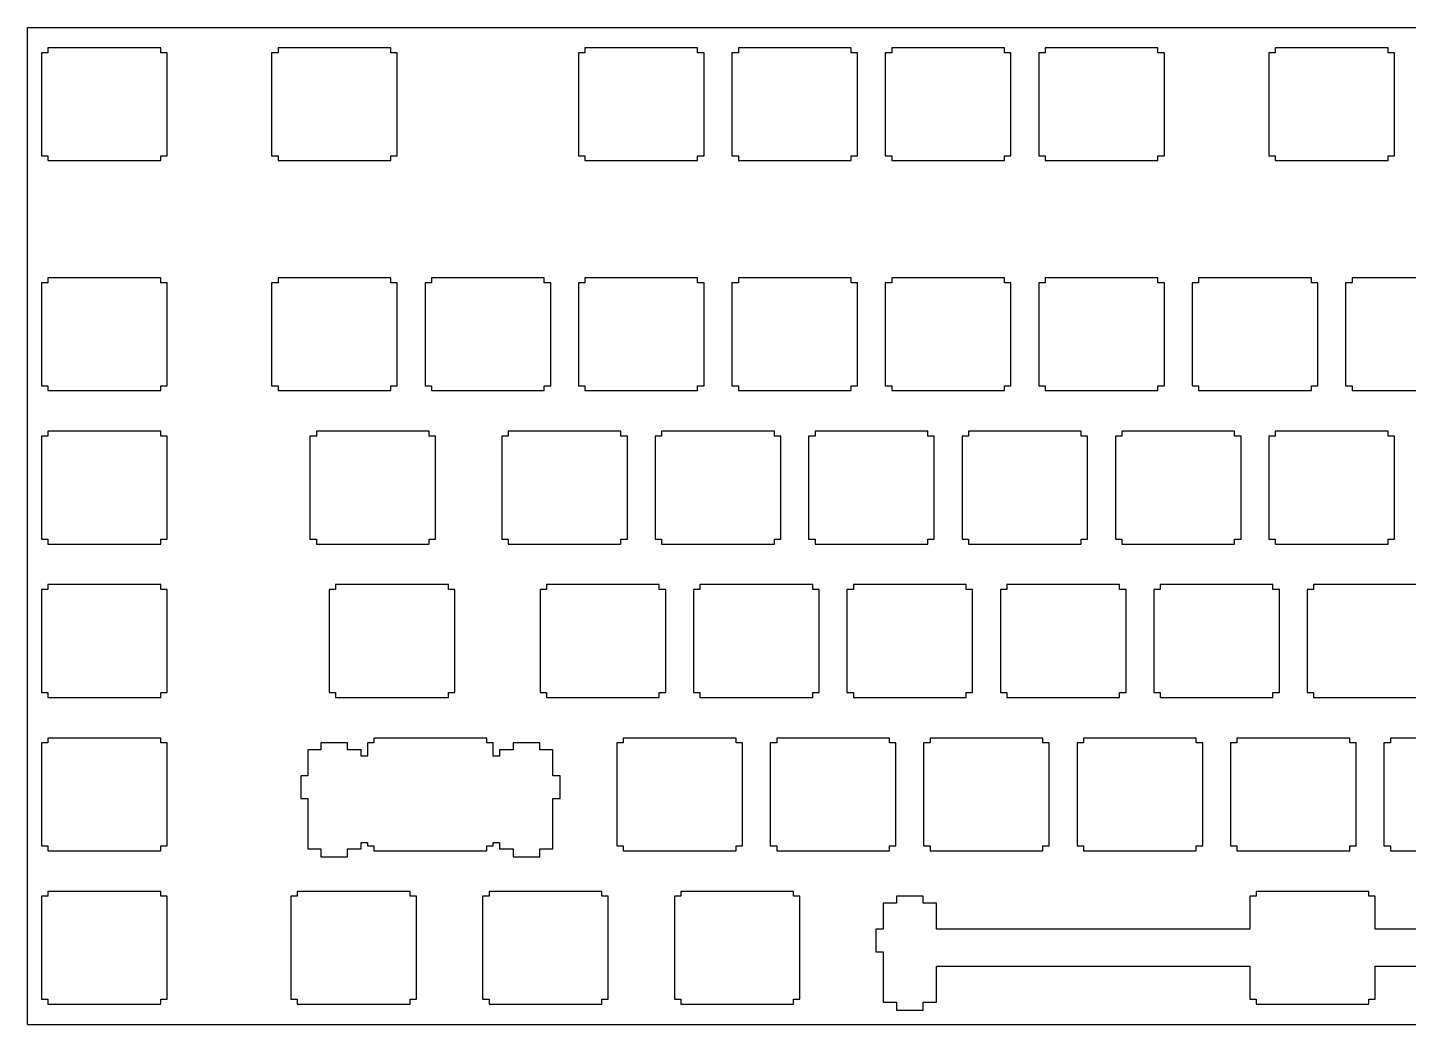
# Model space of a CAD drawing. Extents: x -171 to 171, y -62 to 62.
# Drawn here: x -171.4 to 0, y -61.9 to 61.9 of the extents above; entities that cross this region are included whole.
import ezdxf

# ---------------------------------------------------------------- set-up
doc = ezdxf.new("R2010")
doc.units = 0
doc.layers.get('0').update_dxf_attribs({"linetype": 'continuous'})

# ---------------------------------------------------------------- blocks, each defined once
blk = doc.blocks.new('SHAPE')
at = {"color": 0}
for p, q in [((-171.45, -61.9125), (-171.45, 61.9125)), ((-171.45, 61.9125), (171.45, 61.9125)), ((-168.925, 58.7875), (-169.725, 58.7875)), ((-169.725, 58.7875), (-169.725, 45.9875)), ((-168.925, 59.3875), (-168.925, 58.7875)), ((-154.925, 59.3875), (-168.925, 59.3875)), ((-154.925, 58.7875), (-154.925, 59.3875)), ((-154.125, 58.7875), (-154.925, 58.7875)), ((-154.125, 45.9875), (-154.125, 58.7875)), ((-141.15, 58.7875), (-141.15, 45.9875)), ((-140.35, 58.7875), (-141.15, 58.7875)), ((-140.35, 59.3875), (-140.35, 58.7875)), ((-126.35, 59.3875), (-140.35, 59.3875)), ((-126.35, 58.7875), (-126.35, 59.3875)), ((-125.55, 58.7875), (-126.35, 58.7875)), ((-125.55, 45.9875), (-125.55, 58.7875)), ((-103.05, 58.7875), (-103.05, 45.9875)), ((-102.25, 58.7875), (-103.05, 58.7875)), ((-102.25, 59.3875), (-102.25, 58.7875)), ((-88.25, 59.3875), (-102.25, 59.3875)), ((-88.25, 58.7875), (-88.25, 59.3875)), ((-87.45, 58.7875), (-88.25, 58.7875)), ((-87.45, 45.9875), (-87.45, 58.7875)), ((-84, 58.7875), (-84, 45.9875)), ((-83.2, 58.7875), (-84, 58.7875)), ((-69.2, 59.3875), (-83.2, 59.3875)), ((-83.2, 59.3875), (-83.2, 58.7875)), ((-69.2, 58.7875), (-69.2, 59.3875)), ((-68.4, 58.7875), (-69.2, 58.7875)), ((-68.4, 45.9875), (-68.4, 58.7875)), ((-64.95, 58.7875), (-64.95, 45.9875)), ((-64.15, 58.7875), (-64.95, 58.7875)), ((-50.15, 59.3875), (-64.15, 59.3875)), ((-64.15, 59.3875), (-64.15, 58.7875)), ((-50.15, 58.7875), (-50.15, 59.3875)), ((-49.35, 58.7875), (-50.15, 58.7875)), ((-49.35, 45.9875), (-49.35, 58.7875)), ((-45.1, 58.7875), (-45.9, 58.7875)), ((-45.9, 58.7875), (-45.9, 45.9875)), ((-31.1, 59.3875), (-45.1, 59.3875)), ((-45.1, 59.3875), (-45.1, 58.7875)), ((-31.1, 58.7875), (-31.1, 59.3875)), ((-30.3, 58.7875), (-31.1, 58.7875)), ((-30.3, 45.9875), (-30.3, 58.7875)), ((-17.325, 58.7875), (-17.325, 45.9875)), ((-16.525, 58.7875), (-17.325, 58.7875)), ((-16.525, 59.3875), (-16.525, 58.7875)), ((-2.525, 59.3875), (-16.525, 59.3875)), ((-2.525, 58.7875), (-2.525, 59.3875)), ((-1.725, 58.7875), (-2.525, 58.7875)), ((-1.725, 45.9875), (-1.725, 58.7875)), ((-169.725, 45.9875), (-168.925, 45.9875)), ((-168.925, 45.9875), (-168.925, 45.3875)), ((-168.925, 45.3875), (-154.925, 45.3875)), ((-154.925, 45.3875), (-154.925, 45.9875)), ((-154.925, 45.9875), (-154.125, 45.9875)), ((-141.15, 45.9875), (-140.35, 45.9875)), ((-140.35, 45.9875), (-140.35, 45.3875)), ((-140.35, 45.3875), (-126.35, 45.3875)), ((-126.35, 45.3875), (-126.35, 45.9875)), ((-126.35, 45.9875), (-125.55, 45.9875)), ((-103.05, 45.9875), (-102.25, 45.9875)), ((-102.25, 45.9875), (-102.25, 45.3875)), ((-102.25, 45.3875), (-88.25, 45.3875)), ((-88.25, 45.3875), (-88.25, 45.9875)), ((-88.25, 45.9875), (-87.45, 45.9875)), ((-84, 45.9875), (-83.2, 45.9875)), ((-83.2, 45.9875), (-83.2, 45.3875)), ((-83.2, 45.3875), (-69.2, 45.3875)), ((-69.2, 45.9875), (-68.4, 45.9875)), ((-69.2, 45.3875), (-69.2, 45.9875)), ((-64.95, 45.9875), (-64.15, 45.9875)), ((-64.15, 45.9875), (-64.15, 45.3875)), ((-64.15, 45.3875), (-50.15, 45.3875)), ((-50.15, 45.3875), (-50.15, 45.9875)), ((-50.15, 45.9875), (-49.35, 45.9875)), ((-45.9, 45.9875), (-45.1, 45.9875)), ((-45.1, 45.9875), (-45.1, 45.3875)), ((-45.1, 45.3875), (-31.1, 45.3875)), ((-31.1, 45.9875), (-30.3, 45.9875)), ((-31.1, 45.3875), (-31.1, 45.9875)), ((-17.325, 45.9875), (-16.525, 45.9875)), ((-16.525, 45.9875), (-16.525, 45.3875)), ((-16.525, 45.3875), (-2.525, 45.3875)), ((-2.525, 45.3875), (-2.525, 45.9875)), ((-2.525, 45.9875), (-1.725, 45.9875)), ((-169.725, 30.2125), (-169.725, 17.4125)), ((-168.925, 30.2125), (-169.725, 30.2125)), ((-168.925, 30.8125), (-168.925, 30.2125)), ((-154.925, 30.8125), (-168.925, 30.8125)), ((-154.925, 30.2125), (-154.925, 30.8125)), ((-154.125, 30.2125), (-154.925, 30.2125)), ((-154.125, 17.4125), (-154.125, 30.2125)), ((-141.15, 30.2125), (-141.15, 17.4125)), ((-140.35, 30.2125), (-141.15, 30.2125)), ((-140.35, 30.8125), (-140.35, 30.2125)), ((-126.35, 30.8125), (-140.35, 30.8125)), ((-126.35, 30.2125), (-126.35, 30.8125)), ((-125.55, 30.2125), (-126.35, 30.2125)), ((-125.55, 17.4125), (-125.55, 30.2125)), ((-121.3, 30.2125), (-122.1, 30.2125)), ((-122.1, 30.2125), (-122.1, 17.4125)), ((-107.3, 30.8125), (-121.3, 30.8125)), ((-121.3, 30.8125), (-121.3, 30.2125)), ((-107.3, 30.2125), (-107.3, 30.8125)), ((-106.5, 30.2125), (-107.3, 30.2125)), ((-106.5, 17.4125), (-106.5, 30.2125)), ((-102.25, 30.2125), (-103.05, 30.2125)), ((-103.05, 30.2125), (-103.05, 17.4125)), ((-88.25, 30.8125), (-102.25, 30.8125)), ((-102.25, 30.8125), (-102.25, 30.2125)), ((-88.25, 30.2125), (-88.25, 30.8125)), ((-87.45, 30.2125), (-88.25, 30.2125)), ((-87.45, 17.4125), (-87.45, 30.2125)), ((-84, 30.2125), (-84, 17.4125)), ((-83.2, 30.2125), (-84, 30.2125)), ((-83.2, 30.8125), (-83.2, 30.2125)), ((-69.2, 30.8125), (-83.2, 30.8125)), ((-69.2, 30.2125), (-69.2, 30.8125)), ((-68.4, 30.2125), (-69.2, 30.2125)), ((-68.4, 17.4125), (-68.4, 30.2125)), ((-64.95, 30.2125), (-64.95, 17.4125)), ((-64.15, 30.2125), (-64.95, 30.2125)), ((-50.15, 30.8125), (-64.15, 30.8125)), ((-64.15, 30.8125), (-64.15, 30.2125)), ((-50.15, 30.2125), (-50.15, 30.8125)), ((-49.35, 30.2125), (-50.15, 30.2125)), ((-49.35, 17.4125), (-49.35, 30.2125)), ((-45.1, 30.2125), (-45.9, 30.2125)), ((-45.9, 30.2125), (-45.9, 17.4125)), ((-45.1, 30.8125), (-45.1, 30.2125)), ((-31.1, 30.8125), (-45.1, 30.8125)), ((-31.1, 30.2125), (-31.1, 30.8125)), ((-30.3, 30.2125), (-31.1, 30.2125)), ((-30.3, 17.4125), (-30.3, 30.2125)), ((-26.85, 30.2125), (-26.85, 17.4125)), ((-26.05, 30.2125), (-26.85, 30.2125)), ((-26.05, 30.8125), (-26.05, 30.2125)), ((-12.05, 30.8125), (-26.05, 30.8125)), ((-12.05, 30.2125), (-12.05, 30.8125)), ((-11.25, 30.2125), (-12.05, 30.2125)), ((-11.25, 17.4125), (-11.25, 30.2125)), ((-7.8, 30.2125), (-7.8, 17.4125)), ((-7, 30.2125), (-7.8, 30.2125)), ((-7, 30.8125), (-7, 30.2125)), ((7, 30.8125), (-7, 30.8125)), ((-169.725, 17.4125), (-168.925, 17.4125)), ((-168.925, 17.4125), (-168.925, 16.8125)), ((-154.925, 16.8125), (-154.925, 17.4125)), ((-154.925, 17.4125), (-154.125, 17.4125)), ((-141.15, 17.4125), (-140.35, 17.4125)), ((-140.35, 17.4125), (-140.35, 16.8125)), ((-126.35, 16.8125), (-126.35, 17.4125)), ((-126.35, 17.4125), (-125.55, 17.4125)), ((-122.1, 17.4125), (-121.3, 17.4125)), ((-121.3, 17.4125), (-121.3, 16.8125)), ((-107.3, 17.4125), (-106.5, 17.4125)), ((-107.3, 16.8125), (-107.3, 17.4125)), ((-103.05, 17.4125), (-102.25, 17.4125)), ((-102.25, 17.4125), (-102.25, 16.8125)), ((-88.25, 17.4125), (-87.45, 17.4125)), ((-88.25, 16.8125), (-88.25, 17.4125)), ((-84, 17.4125), (-83.2, 17.4125)), ((-83.2, 17.4125), (-83.2, 16.8125)), ((-69.2, 16.8125), (-69.2, 17.4125)), ((-69.2, 17.4125), (-68.4, 17.4125)), ((-64.95, 17.4125), (-64.15, 17.4125)), ((-64.15, 17.4125), (-64.15, 16.8125)), ((-50.15, 16.8125), (-50.15, 17.4125)), ((-50.15, 17.4125), (-49.35, 17.4125)), ((-45.9, 17.4125), (-45.1, 17.4125)), ((-45.1, 17.4125), (-45.1, 16.8125)), ((-31.1, 17.4125), (-30.3, 17.4125)), ((-31.1, 16.8125), (-31.1, 17.4125)), ((-26.85, 17.4125), (-26.05, 17.4125)), ((-26.05, 17.4125), (-26.05, 16.8125)), ((-12.05, 16.8125), (-12.05, 17.4125)), ((-12.05, 17.4125), (-11.25, 17.4125)), ((-7.8, 17.4125), (-7, 17.4125)), ((-7, 17.4125), (-7, 16.8125)), ((-168.925, 16.8125), (-154.925, 16.8125)), ((-140.35, 16.8125), (-126.35, 16.8125)), ((-121.3, 16.8125), (-107.3, 16.8125)), ((-102.25, 16.8125), (-88.25, 16.8125)), ((-83.2, 16.8125), (-69.2, 16.8125)), ((-64.15, 16.8125), (-50.15, 16.8125)), ((-45.1, 16.8125), (-31.1, 16.8125)), ((-26.05, 16.8125), (-12.05, 16.8125)), ((-7, 16.8125), (7, 16.8125)), ((-169.725, 11.1625), (-169.725, -1.6375)), ((-168.925, 11.1625), (-169.725, 11.1625)), ((-168.925, 11.7625), (-168.925, 11.1625)), ((-154.925, 11.7625), (-168.925, 11.7625)), ((-154.925, 11.1625), (-154.925, 11.7625)), ((-154.125, 11.1625), (-154.925, 11.1625)), ((-154.125, -1.6375), (-154.125, 11.1625)), ((-135.5875, 11.1625), (-136.3875, 11.1625)), ((-136.3875, 11.1625), (-136.3875, -1.6375)), ((-121.5875, 11.7625), (-135.5875, 11.7625)), ((-135.5875, 11.7625), (-135.5875, 11.1625)), ((-121.5875, 11.1625), (-121.5875, 11.7625)), ((-120.7875, 11.1625), (-121.5875, 11.1625)), ((-120.7875, -1.6375), (-120.7875, 11.1625)), ((-111.775, 11.1625), (-112.575, 11.1625)), ((-112.575, 11.1625), (-112.575, -1.6375)), ((-97.775, 11.7625), (-111.775, 11.7625)), ((-111.775, 11.7625), (-111.775, 11.1625)), ((-97.775, 11.1625), (-97.775, 11.7625)), ((-96.975, 11.1625), (-97.775, 11.1625)), ((-96.975, -1.6375), (-96.975, 11.1625)), ((-93.525, 11.1625), (-93.525, -1.6375)), ((-92.725, 11.1625), (-93.525, 11.1625)), ((-78.725, 11.7625), (-92.725, 11.7625)), ((-92.725, 11.7625), (-92.725, 11.1625)), ((-78.725, 11.1625), (-78.725, 11.7625)), ((-77.925, 11.1625), (-78.725, 11.1625)), ((-77.925, -1.6375), (-77.925, 11.1625)), ((-73.675, 11.1625), (-74.475, 11.1625)), ((-74.475, 11.1625), (-74.475, -1.6375)), ((-73.675, 11.7625), (-73.675, 11.1625)), ((-59.675, 11.7625), (-73.675, 11.7625)), ((-59.675, 11.1625), (-59.675, 11.7625)), ((-58.875, 11.1625), (-59.675, 11.1625)), ((-58.875, -1.6375), (-58.875, 11.1625)), ((-54.625, 11.1625), (-55.425, 11.1625)), ((-55.425, 11.1625), (-55.425, -1.6375)), ((-40.625, 11.7625), (-54.625, 11.7625)), ((-54.625, 11.7625), (-54.625, 11.1625)), ((-40.625, 11.1625), (-40.625, 11.7625)), ((-39.825, 11.1625), (-40.625, 11.1625)), ((-39.825, -1.6375), (-39.825, 11.1625)), ((-36.375, 11.1625), (-36.375, -1.6375)), ((-35.575, 11.1625), (-36.375, 11.1625)), ((-21.575, 11.7625), (-35.575, 11.7625)), ((-35.575, 11.7625), (-35.575, 11.1625)), ((-21.575, 11.1625), (-21.575, 11.7625)), ((-20.775, 11.1625), (-21.575, 11.1625)), ((-20.775, -1.6375), (-20.775, 11.1625)), ((-17.325, 11.1625), (-17.325, -1.6375)), ((-16.525, 11.1625), (-17.325, 11.1625)), ((-16.525, 11.7625), (-16.525, 11.1625)), ((-2.525, 11.7625), (-16.525, 11.7625)), ((-2.525, 11.1625), (-2.525, 11.7625)), ((-1.725, 11.1625), (-2.525, 11.1625)), ((-1.725, -1.6375), (-1.725, 11.1625)), ((-169.725, -1.6375), (-168.925, -1.6375)), ((-168.925, -1.6375), (-168.925, -2.2375)), ((-154.925, -2.2375), (-154.925, -1.6375)), ((-154.925, -1.6375), (-154.125, -1.6375)), ((-136.3875, -1.6375), (-135.5875, -1.6375)), ((-135.5875, -1.6375), (-135.5875, -2.2375)), ((-121.5875, -1.6375), (-120.7875, -1.6375)), ((-121.5875, -2.2375), (-121.5875, -1.6375)), ((-112.575, -1.6375), (-111.775, -1.6375)), ((-111.775, -1.6375), (-111.775, -2.2375)), ((-97.775, -1.6375), (-96.975, -1.6375)), ((-97.775, -2.2375), (-97.775, -1.6375)), ((-93.525, -1.6375), (-92.725, -1.6375)), ((-92.725, -1.6375), (-92.725, -2.2375)), ((-78.725, -1.6375), (-77.925, -1.6375)), ((-78.725, -2.2375), (-78.725, -1.6375)), ((-74.475, -1.6375), (-73.675, -1.6375)), ((-73.675, -1.6375), (-73.675, -2.2375)), ((-59.675, -1.6375), (-58.875, -1.6375)), ((-59.675, -2.2375), (-59.675, -1.6375)), ((-55.425, -1.6375), (-54.625, -1.6375)), ((-54.625, -1.6375), (-54.625, -2.2375)), ((-40.625, -1.6375), (-39.825, -1.6375)), ((-40.625, -2.2375), (-40.625, -1.6375)), ((-36.375, -1.6375), (-35.575, -1.6375)), ((-35.575, -1.6375), (-35.575, -2.2375)), ((-21.575, -2.2375), (-21.575, -1.6375)), ((-21.575, -1.6375), (-20.775, -1.6375)), ((-17.325, -1.6375), (-16.525, -1.6375)), ((-16.525, -1.6375), (-16.525, -2.2375)), ((-2.525, -2.2375), (-2.525, -1.6375)), ((-2.525, -1.6375), (-1.725, -1.6375)), ((-168.925, -2.2375), (-154.925, -2.2375)), ((-135.5875, -2.2375), (-121.5875, -2.2375)), ((-111.775, -2.2375), (-97.775, -2.2375)), ((-92.725, -2.2375), (-78.725, -2.2375)), ((-73.675, -2.2375), (-59.675, -2.2375)), ((-54.625, -2.2375), (-40.625, -2.2375)), ((-35.575, -2.2375), (-21.575, -2.2375)), ((-16.525, -2.2375), (-2.525, -2.2375)), ((-168.925, -7.8875), (-169.725, -7.8875)), ((-169.725, -7.8875), (-169.725, -20.6875)), ((-168.925, -7.2875), (-168.925, -7.8875)), ((-154.925, -7.2875), (-168.925, -7.2875)), ((-154.925, -7.8875), (-154.925, -7.2875)), ((-154.125, -7.8875), (-154.925, -7.8875)), ((-154.125, -20.6875), (-154.125, -7.8875)), ((-133.20625, -7.8875), (-134.00625, -7.8875)), ((-134.00625, -7.8875), (-134.00625, -20.6875)), ((-119.20625, -7.2875), (-133.20625, -7.2875)), ((-133.20625, -7.2875), (-133.20625, -7.8875)), ((-119.20625, -7.8875), (-119.20625, -7.2875)), ((-118.40625, -7.8875), (-119.20625, -7.8875)), ((-118.40625, -20.6875), (-118.40625, -7.8875)), ((-107.8125, -7.8875), (-107.8125, -20.6875)), ((-107.0125, -7.8875), (-107.8125, -7.8875)), ((-107.0125, -7.2875), (-107.0125, -7.8875)), ((-93.0125, -7.2875), (-107.0125, -7.2875)), ((-93.0125, -7.8875), (-93.0125, -7.2875)), ((-92.2125, -7.8875), (-93.0125, -7.8875)), ((-92.2125, -20.6875), (-92.2125, -7.8875)), ((-87.9625, -7.8875), (-88.7625, -7.8875)), ((-88.7625, -7.8875), (-88.7625, -20.6875)), ((-73.9625, -7.2875), (-87.9625, -7.2875)), ((-87.9625, -7.2875), (-87.9625, -7.8875)), ((-73.9625, -7.8875), (-73.9625, -7.2875)), ((-73.1625, -7.8875), (-73.9625, -7.8875)), ((-73.1625, -20.6875), (-73.1625, -7.8875)), ((-69.7125, -7.8875), (-69.7125, -20.6875)), ((-68.9125, -7.8875), (-69.7125, -7.8875)), ((-68.9125, -7.2875), (-68.9125, -7.8875)), ((-54.9125, -7.2875), (-68.9125, -7.2875)), ((-54.9125, -7.8875), (-54.9125, -7.2875)), ((-54.1125, -7.8875), (-54.9125, -7.8875)), ((-54.1125, -20.6875), (-54.1125, -7.8875)), ((-50.6625, -7.8875), (-50.6625, -20.6875)), ((-49.8625, -7.8875), (-50.6625, -7.8875)), ((-49.8625, -7.2875), (-49.8625, -7.8875)), ((-35.8625, -7.2875), (-49.8625, -7.2875)), ((-35.8625, -7.8875), (-35.8625, -7.2875)), ((-35.0625, -7.8875), (-35.8625, -7.8875)), ((-35.0625, -20.6875), (-35.0625, -7.8875)), ((-30.8125, -7.8875), (-31.6125, -7.8875)), ((-31.6125, -7.8875), (-31.6125, -20.6875)), ((-16.8125, -7.2875), (-30.8125, -7.2875)), ((-30.8125, -7.2875), (-30.8125, -7.8875)), ((-16.8125, -7.8875), (-16.8125, -7.2875)), ((-16.0125, -7.8875), (-16.8125, -7.8875)), ((-16.0125, -20.6875), (-16.0125, -7.8875)), ((-12.5625, -7.8875), (-12.5625, -20.6875)), ((-11.7625, -7.8875), (-12.5625, -7.8875)), ((-11.7625, -7.2875), (-11.7625, -7.8875)), ((2.2375, -7.2875), (-11.7625, -7.2875)), ((-169.725, -20.6875), (-168.925, -20.6875)), ((-168.925, -20.6875), (-168.925, -21.2875)), ((-168.925, -21.2875), (-154.925, -21.2875)), ((-154.925, -21.2875), (-154.925, -20.6875)), ((-154.925, -20.6875), (-154.125, -20.6875)), ((-134.00625, -20.6875), (-133.20625, -20.6875)), ((-133.20625, -20.6875), (-133.20625, -21.2875)), ((-133.20625, -21.2875), (-119.20625, -21.2875)), ((-119.20625, -20.6875), (-118.40625, -20.6875)), ((-119.20625, -21.2875), (-119.20625, -20.6875)), ((-107.8125, -20.6875), (-107.0125, -20.6875)), ((-107.0125, -20.6875), (-107.0125, -21.2875)), ((-107.0125, -21.2875), (-93.0125, -21.2875)), ((-93.0125, -21.2875), (-93.0125, -20.6875)), ((-93.0125, -20.6875), (-92.2125, -20.6875)), ((-88.7625, -20.6875), (-87.9625, -20.6875)), ((-87.9625, -20.6875), (-87.9625, -21.2875)), ((-87.9625, -21.2875), (-73.9625, -21.2875)), ((-73.9625, -20.6875), (-73.1625, -20.6875)), ((-73.9625, -21.2875), (-73.9625, -20.6875)), ((-69.7125, -20.6875), (-68.9125, -20.6875)), ((-68.9125, -20.6875), (-68.9125, -21.2875)), ((-68.9125, -21.2875), (-54.9125, -21.2875)), ((-54.9125, -21.2875), (-54.9125, -20.6875)), ((-54.9125, -20.6875), (-54.1125, -20.6875)), ((-50.6625, -20.6875), (-49.8625, -20.6875)), ((-49.8625, -20.6875), (-49.8625, -21.2875)), ((-49.8625, -21.2875), (-35.8625, -21.2875)), ((-35.8625, -21.2875), (-35.8625, -20.6875)), ((-35.8625, -20.6875), (-35.0625, -20.6875)), ((-31.6125, -20.6875), (-30.8125, -20.6875)), ((-30.8125, -20.6875), (-30.8125, -21.2875)), ((-30.8125, -21.2875), (-16.8125, -21.2875)), ((-16.8125, -20.6875), (-16.0125, -20.6875)), ((-16.8125, -21.2875), (-16.8125, -20.6875)), ((-12.5625, -20.6875), (-11.7625, -20.6875)), ((-11.7625, -20.6875), (-11.7625, -21.2875)), ((-11.7625, -21.2875), (2.2375, -21.2875)), ((-168.925, -26.9375), (-169.725, -26.9375)), ((-169.725, -26.9375), (-169.725, -39.7375)), ((-168.925, -26.3375), (-168.925, -26.9375)), ((-154.925, -26.3375), (-168.925, -26.3375)), ((-154.925, -26.9375), (-154.925, -26.3375)), ((-154.125, -26.9375), (-154.925, -26.9375)), ((-154.125, -39.7375), (-154.125, -26.9375)), ((-131.74375, -26.9375), (-135.04375, -26.9375)), ((-135.04375, -26.9375), (-135.04375, -27.8075)), ((-131.74375, -27.8075), (-131.74375, -26.9375)), ((-128.44375, -26.9375), (-129.24375, -26.9375)), ((-129.24375, -26.9375), (-129.24375, -28.6075)), ((-114.44375, -26.3375), (-128.44375, -26.3375)), ((-128.44375, -26.3375), (-128.44375, -26.9375)), ((-114.44375, -26.9375), (-114.44375, -26.3375)), ((-113.64375, -26.9375), (-114.44375, -26.9375)), ((-113.64375, -28.6075), (-113.64375, -26.9375)), ((-111.14375, -26.9375), (-111.14375, -27.8075)), ((-107.84375, -26.9375), (-111.14375, -26.9375)), ((-107.84375, -27.8075), (-107.84375, -26.9375)), ((-98.2875, -26.9375), (-98.2875, -39.7375)), ((-97.4875, -26.9375), (-98.2875, -26.9375)), ((-97.4875, -26.3375), (-97.4875, -26.9375)), ((-83.4875, -26.3375), (-97.4875, -26.3375)), ((-83.4875, -26.9375), (-83.4875, -26.3375)), ((-82.6875, -26.9375), (-83.4875, -26.9375)), ((-82.6875, -39.7375), (-82.6875, -26.9375)), ((-78.4375, -26.9375), (-79.2375, -26.9375)), ((-79.2375, -26.9375), (-79.2375, -39.7375)), ((-64.4375, -26.3375), (-78.4375, -26.3375)), ((-78.4375, -26.3375), (-78.4375, -26.9375)), ((-64.4375, -26.9375), (-64.4375, -26.3375)), ((-63.6375, -26.9375), (-64.4375, -26.9375)), ((-63.6375, -39.7375), (-63.6375, -26.9375)), ((-60.1875, -26.9375), (-60.1875, -39.7375)), ((-59.3875, -26.9375), (-60.1875, -26.9375)), ((-59.3875, -26.3375), (-59.3875, -26.9375)), ((-45.3875, -26.3375), (-59.3875, -26.3375)), ((-45.3875, -26.9375), (-45.3875, -26.3375)), ((-44.5875, -26.9375), (-45.3875, -26.9375)), ((-44.5875, -39.7375), (-44.5875, -26.9375)), ((-40.3375, -26.9375), (-41.1375, -26.9375)), ((-41.1375, -26.9375), (-41.1375, -39.7375)), ((-26.3375, -26.3375), (-40.3375, -26.3375)), ((-40.3375, -26.3375), (-40.3375, -26.9375)), ((-26.3375, -26.9375), (-26.3375, -26.3375)), ((-25.5375, -26.9375), (-26.3375, -26.9375)), ((-25.5375, -39.7375), (-25.5375, -26.9375)), ((-21.2875, -26.9375), (-22.0875, -26.9375)), ((-22.0875, -26.9375), (-22.0875, -39.7375)), ((-7.2875, -26.3375), (-21.2875, -26.3375)), ((-21.2875, -26.3375), (-21.2875, -26.9375)), ((-7.2875, -26.9375), (-7.2875, -26.3375)), ((-6.4875, -26.9375), (-7.2875, -26.9375)), ((-6.4875, -39.7375), (-6.4875, -26.9375)), ((-2.2375, -26.9375), (-3.0375, -26.9375)), ((-3.0375, -26.9375), (-3.0375, -39.7375)), ((11.7625, -26.3375), (-2.2375, -26.3375)), ((-2.2375, -26.3375), (-2.2375, -26.9375)), ((-135.04375, -27.8075), (-136.66875, -27.8075)), ((-136.66875, -27.8075), (-136.66875, -31.0375)), ((-130.01875, -27.8075), (-131.74375, -27.8075)), ((-130.01875, -28.6075), (-130.01875, -27.8075)), ((-129.24375, -28.6075), (-130.01875, -28.6075)), ((-112.86875, -28.6075), (-113.64375, -28.6075)), ((-112.86875, -27.8075), (-112.86875, -28.6075)), ((-111.14375, -27.8075), (-112.86875, -27.8075)), ((-106.21875, -27.8075), (-107.84375, -27.8075)), ((-106.21875, -31.0375), (-106.21875, -27.8075)), ((-136.66875, -31.0375), (-137.54375, -31.0375)), ((-137.54375, -31.0375), (-137.54375, -33.8375)), ((-105.34375, -31.0375), (-106.21875, -31.0375)), ((-105.34375, -33.8375), (-105.34375, -31.0375)), ((-137.54375, -33.8375), (-136.66875, -33.8375)), ((-136.66875, -33.8375), (-136.66875, -40.1075)), ((-106.21875, -33.8375), (-105.34375, -33.8375)), ((-106.21875, -40.1075), (-106.21875, -33.8375)), ((-130.01875, -40.1075), (-130.01875, -39.3075)), ((-130.01875, -39.3075), (-129.24375, -39.3075)), ((-129.24375, -39.3075), (-129.24375, -39.7375)), ((-113.64375, -39.3075), (-112.86875, -39.3075)), ((-113.64375, -39.7375), (-113.64375, -39.3075)), ((-112.86875, -39.3075), (-112.86875, -40.1075)), ((-169.725, -39.7375), (-168.925, -39.7375)), ((-168.925, -39.7375), (-168.925, -40.3375)), ((-168.925, -40.3375), (-154.925, -40.3375)), ((-154.925, -40.3375), (-154.925, -39.7375)), ((-154.925, -39.7375), (-154.125, -39.7375)), ((-136.66875, -40.1075), (-135.04375, -40.1075)), ((-135.04375, -40.1075), (-135.04375, -41.0875)), ((-135.04375, -41.0875), (-131.74375, -41.0875)), ((-131.74375, -41.0875), (-131.74375, -40.1075)), ((-131.74375, -40.1075), (-130.01875, -40.1075)), ((-129.24375, -39.7375), (-128.44375, -39.7375)), ((-128.44375, -39.7375), (-128.44375, -40.3375)), ((-128.44375, -40.3375), (-114.44375, -40.3375)), ((-114.44375, -39.7375), (-113.64375, -39.7375)), ((-114.44375, -40.3375), (-114.44375, -39.7375)), ((-112.86875, -40.1075), (-111.14375, -40.1075)), ((-111.14375, -40.1075), (-111.14375, -41.0875)), ((-111.14375, -41.0875), (-107.84375, -41.0875)), ((-107.84375, -40.1075), (-106.21875, -40.1075)), ((-107.84375, -41.0875), (-107.84375, -40.1075)), ((-98.2875, -39.7375), (-97.4875, -39.7375)), ((-97.4875, -39.7375), (-97.4875, -40.3375)), ((-97.4875, -40.3375), (-83.4875, -40.3375)), ((-83.4875, -40.3375), (-83.4875, -39.7375)), ((-83.4875, -39.7375), (-82.6875, -39.7375)), ((-79.2375, -39.7375), (-78.4375, -39.7375)), ((-78.4375, -39.7375), (-78.4375, -40.3375)), ((-78.4375, -40.3375), (-64.4375, -40.3375)), ((-64.4375, -39.7375), (-63.6375, -39.7375)), ((-64.4375, -40.3375), (-64.4375, -39.7375)), ((-60.1875, -39.7375), (-59.3875, -39.7375)), ((-59.3875, -39.7375), (-59.3875, -40.3375)), ((-59.3875, -40.3375), (-45.3875, -40.3375)), ((-45.3875, -40.3375), (-45.3875, -39.7375)), ((-45.3875, -39.7375), (-44.5875, -39.7375)), ((-41.1375, -39.7375), (-40.3375, -39.7375)), ((-40.3375, -39.7375), (-40.3375, -40.3375)), ((-40.3375, -40.3375), (-26.3375, -40.3375)), ((-26.3375, -39.7375), (-25.5375, -39.7375)), ((-26.3375, -40.3375), (-26.3375, -39.7375)), ((-22.0875, -39.7375), (-21.2875, -39.7375)), ((-21.2875, -39.7375), (-21.2875, -40.3375)), ((-21.2875, -40.3375), (-7.2875, -40.3375)), ((-7.2875, -39.7375), (-6.4875, -39.7375)), ((-7.2875, -40.3375), (-7.2875, -39.7375)), ((-3.0375, -39.7375), (-2.2375, -39.7375)), ((-2.2375, -39.7375), (-2.2375, -40.3375)), ((-2.2375, -40.3375), (11.7625, -40.3375)), ((-168.925, -45.9875), (-169.725, -45.9875)), ((-169.725, -45.9875), (-169.725, -58.7875)), ((-154.925, -45.3875), (-168.925, -45.3875)), ((-168.925, -45.3875), (-168.925, -45.9875)), ((-154.925, -45.9875), (-154.925, -45.3875)), ((-154.125, -45.9875), (-154.925, -45.9875)), ((-154.125, -58.7875), (-154.125, -45.9875)), ((-137.96875, -45.9875), (-138.76875, -45.9875)), ((-138.76875, -45.9875), (-138.76875, -58.7875)), ((-137.96875, -45.3875), (-137.96875, -45.9875)), ((-123.96875, -45.3875), (-137.96875, -45.3875)), ((-123.96875, -45.9875), (-123.96875, -45.3875)), ((-123.16875, -45.9875), (-123.96875, -45.9875)), ((-123.16875, -58.7875), (-123.16875, -45.9875)), ((-114.95625, -45.9875), (-114.95625, -58.7875)), ((-114.15625, -45.9875), (-114.95625, -45.9875)), ((-114.15625, -45.3875), (-114.15625, -45.9875)), ((-100.15625, -45.3875), (-114.15625, -45.3875)), ((-100.15625, -45.9875), (-100.15625, -45.3875)), ((-99.35625, -45.9875), (-100.15625, -45.9875)), ((-99.35625, -58.7875), (-99.35625, -45.9875)), ((-90.34375, -45.9875), (-91.14375, -45.9875)), ((-91.14375, -45.9875), (-91.14375, -58.7875)), ((-76.34375, -45.3875), (-90.34375, -45.3875)), ((-90.34375, -45.3875), (-90.34375, -45.9875)), ((-76.34375, -45.9875), (-76.34375, -45.3875)), ((-75.54375, -45.9875), (-76.34375, -45.9875)), ((-75.54375, -58.7875), (-75.54375, -45.9875)), ((-63.55625, -45.9875), (-63.55625, -46.8575)), ((-60.25625, -45.9875), (-63.55625, -45.9875)), ((-60.25625, -46.8575), (-60.25625, -45.9875)), ((-19.70625, -45.9875), (-19.70625, -50.0875)), ((-18.90625, -45.9875), (-19.70625, -45.9875)), ((-18.90625, -45.3875), (-18.90625, -45.9875)), ((-4.90625, -45.3875), (-18.90625, -45.3875)), ((-4.90625, -45.9875), (-4.90625, -45.3875)), ((-4.10625, -45.9875), (-4.90625, -45.9875)), ((-4.10625, -50.0875), (-4.10625, -45.9875)), ((-65.23125, -46.8575), (-65.23125, -50.0875)), ((-63.55625, -46.8575), (-65.23125, -46.8575)), ((-58.58125, -46.8575), (-60.25625, -46.8575)), ((-58.58125, -50.0875), (-58.58125, -46.8575)), ((-66.10625, -50.0875), (-66.10625, -52.8875)), ((-65.23125, -50.0875), (-66.10625, -50.0875)), ((-19.70625, -50.0875), (-58.58125, -50.0875)), ((34.76875, -50.0875), (-4.10625, -50.0875)), ((-66.10625, -52.8875), (-65.23125, -52.8875)), ((-65.23125, -52.8875), (-65.23125, -59.1575)), ((-58.58125, -54.6875), (-19.70625, -54.6875)), ((-58.58125, -59.1575), (-58.58125, -54.6875)), ((-19.70625, -54.6875), (-19.70625, -58.7875)), ((-4.10625, -58.7875), (-4.10625, -54.6875)), ((-4.10625, -54.6875), (34.76875, -54.6875)), ((-169.725, -58.7875), (-168.925, -58.7875)), ((-168.925, -58.7875), (-168.925, -59.3875)), ((-168.925, -59.3875), (-154.925, -59.3875)), ((-154.925, -58.7875), (-154.125, -58.7875)), ((-154.925, -59.3875), (-154.925, -58.7875)), ((-138.76875, -58.7875), (-137.96875, -58.7875)), ((-137.96875, -58.7875), (-137.96875, -59.3875)), ((-137.96875, -59.3875), (-123.96875, -59.3875)), ((-123.96875, -58.7875), (-123.16875, -58.7875)), ((-123.96875, -59.3875), (-123.96875, -58.7875)), ((-114.95625, -58.7875), (-114.15625, -58.7875)), ((-114.15625, -58.7875), (-114.15625, -59.3875)), ((-114.15625, -59.3875), (-100.15625, -59.3875)), ((-100.15625, -59.3875), (-100.15625, -58.7875)), ((-100.15625, -58.7875), (-99.35625, -58.7875)), ((-91.14375, -58.7875), (-90.34375, -58.7875)), ((-90.34375, -58.7875), (-90.34375, -59.3875)), ((-90.34375, -59.3875), (-76.34375, -59.3875)), ((-76.34375, -58.7875), (-75.54375, -58.7875)), ((-76.34375, -59.3875), (-76.34375, -58.7875)), ((-65.23125, -59.1575), (-63.55625, -59.1575)), ((-63.55625, -59.1575), (-63.55625, -60.1375)), ((-60.25625, -59.1575), (-58.58125, -59.1575)), ((-60.25625, -60.1375), (-60.25625, -59.1575)), ((-19.70625, -58.7875), (-18.90625, -58.7875)), ((-18.90625, -58.7875), (-18.90625, -59.3875)), ((-18.90625, -59.3875), (-4.90625, -59.3875)), ((-4.90625, -59.3875), (-4.90625, -58.7875)), ((-4.90625, -58.7875), (-4.10625, -58.7875)), ((-63.55625, -60.1375), (-60.25625, -60.1375)), ((-171.45, -61.9125), (171.45, -61.9125))]:
    blk.add_line(p, q, dxfattribs=at)

msp = doc.modelspace()

# ---------------------------------------------------------------- block references
msp.add_blockref('SHAPE', (0, 0))

doc.saveas('drawing.dxf')
